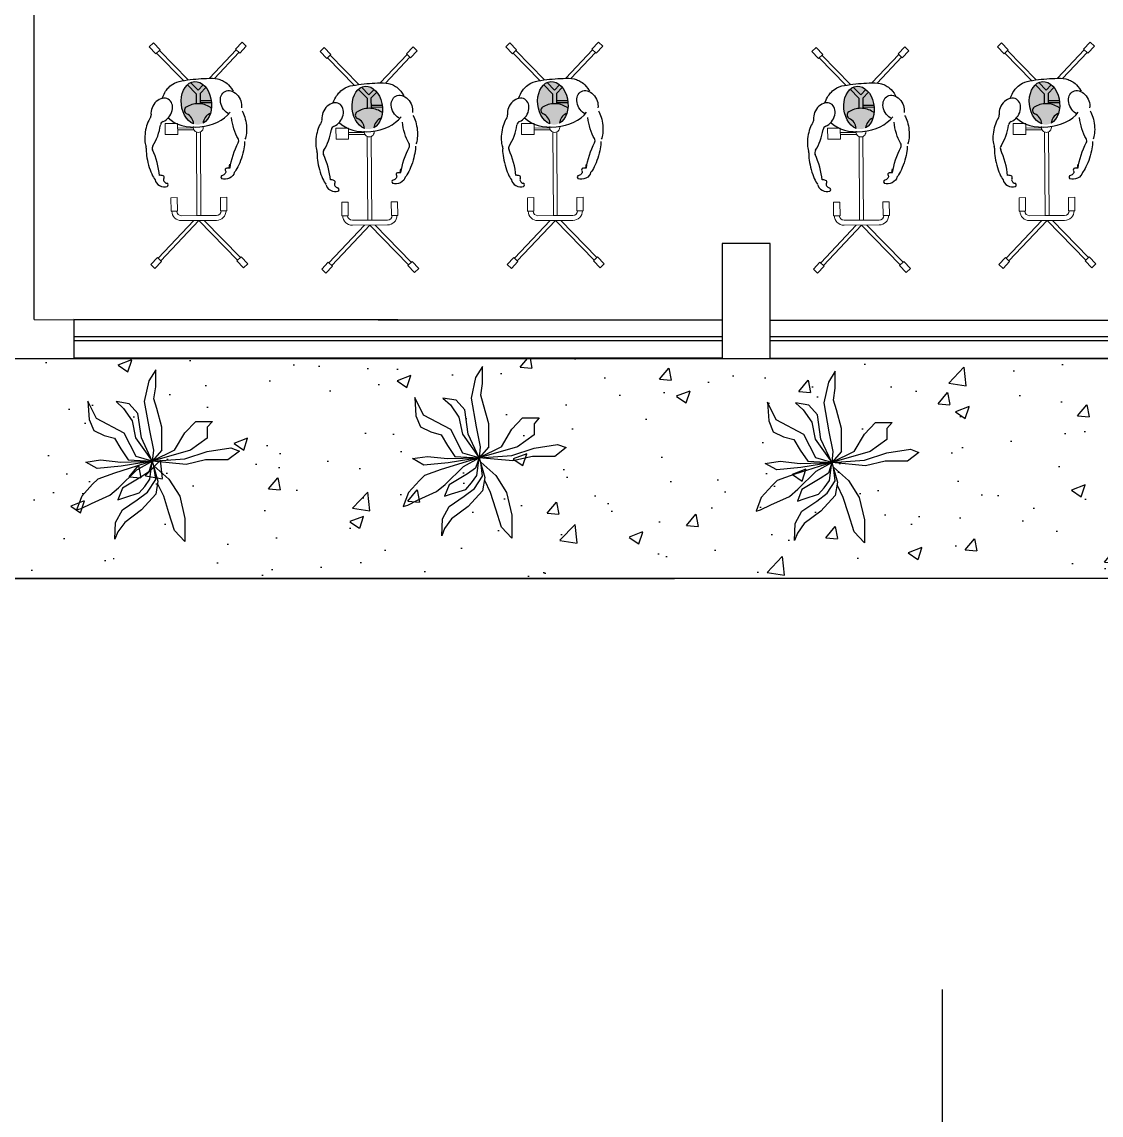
# Model space of a CAD drawing. Header units: metres. Extents: x -525 to 413, y -37 to 272.
# Drawn here: x 38.47 to 44.12, y 39.82 to 45.53 of the extents above; entities that cross this region are included whole.
import ezdxf

# ---------------------------------------------------------------- set-up
doc = ezdxf.new("R2010")
doc.units = ezdxf.units.M
doc.header["$MEASUREMENT"] = 0
doc.layers.get('0').update_dxf_attribs({"color": 254})
for name, color, linetype in [('arbolesss', 254, 'Continuous'), ('COLUMNA', 254, 'Continuous'), ('FIJO', 254, 'Continuous'), ('NOFIJO', 254, 'Continuous')]:
    doc.layers.add(name, color=color, linetype=linetype)
doc.layers.add('muebles', color=254, linetype='Continuous', lineweight=5)
doc.layers.add('ventanas', color=254, linetype='Continuous', lineweight=30)

# ---------------------------------------------------------------- blocks, each defined once
blk = doc.blocks.new('plantas 1')
for p, q in [((309.239, 154.758), (309.167, 154.643)), ((309.239, 154.58), (309.239, 154.758)), ((309.167, 154.643), (309.119, 154.427)), ((309.221, 154.456), (309.239, 154.58)), ((308.621, 154.249), (308.531, 154.432)), ((308.531, 154.432), (308.543, 154.24)), ((308.963, 154.403), (308.825, 154.427)), ((308.825, 154.427), (308.903, 154.355)), ((309.119, 154.427), (309.173, 154.124)), ((309.251, 154.355), (309.221, 154.456)), ((308.903, 154.355), (308.993, 154.225)), ((309.053, 154.302), (308.963, 154.403)), ((309.305, 154.158), (309.251, 154.355)), ((308.543, 154.24), (308.591, 154.124)), ((308.909, 154.096), (308.621, 154.249)), ((308.993, 154.225), (309.029, 154.048)), ((309.089, 154.048), (309.053, 154.302)), ((309.545, 154.1), (309.659, 154.22)), ((309.659, 154.22), (309.833, 154.22)), ((309.833, 154.22), (309.779, 154.158)), ((308.591, 154.124), (308.699, 154.072)), ((309.035, 153.851), (308.909, 154.096)), ((309.173, 154.124), (309.215, 153.918)), ((309.305, 153.918), (309.305, 154.158)), ((309.437, 153.918), (309.545, 154.1)), ((309.779, 154.158), (309.779, 154.043)), ((308.699, 154.072), (308.807, 154.043)), ((308.807, 154.043), (308.873, 153.932)), ((309.029, 154.048), (309.203, 153.803)), ((309.203, 153.803), (309.089, 154.048)), ((309.779, 154.043), (309.605, 153.918)), ((308.873, 153.932), (308.951, 153.817)), ((309.203, 153.803), (309.035, 153.851)), ((309.305, 153.918), (309.203, 153.803)), ((309.215, 153.918), (309.203, 153.803)), ((309.437, 153.918), (309.203, 153.803)), ((309.605, 153.918), (309.203, 153.803)), ((309.545, 153.827), (309.779, 153.904)), ((309.779, 153.904), (310.025, 153.942)), ((310.115, 153.908), (309.995, 153.817)), ((310.025, 153.942), (310.115, 153.908)), ((308.507, 153.793), (308.663, 153.817)), ((308.627, 153.726), (308.507, 153.793)), ((308.879, 153.75), (308.627, 153.726)), ((308.663, 153.817), (308.873, 153.793)), ((309.203, 153.803), (308.807, 153.678)), ((308.873, 153.793), (309.203, 153.803)), ((309.203, 153.803), (308.879, 153.75)), ((308.951, 153.817), (309.203, 153.803)), ((309.041, 153.712), (309.203, 153.803)), ((309.203, 153.803), (309.167, 153.692)), ((309.179, 153.616), (309.203, 153.803)), ((309.203, 153.803), (309.545, 153.827)), ((309.203, 153.803), (309.263, 153.596)), ((309.557, 153.769), (309.203, 153.803)), ((309.239, 153.611), (309.221, 153.755)), ((309.221, 153.755), (309.377, 153.616)), ((309.761, 153.817), (309.557, 153.769)), ((309.995, 153.817), (309.761, 153.817)), ((308.807, 153.678), (308.633, 153.616)), ((308.849, 153.524), (309.041, 153.712)), ((309.083, 153.635), (308.891, 153.52)), ((309.167, 153.692), (309.083, 153.635)), ((308.579, 153.563), (308.465, 153.438)), ((308.633, 153.616), (308.579, 153.563)), ((308.759, 153.448), (308.849, 153.524)), ((308.891, 153.52), (308.843, 153.4)), ((309.065, 153.472), (309.125, 153.539)), ((309.125, 153.539), (309.179, 153.616)), ((309.155, 153.481), (309.239, 153.611)), ((309.263, 153.596), (309.239, 153.457)), ((309.323, 153.438), (309.263, 153.563)), ((309.377, 153.616), (309.491, 153.438)), ((308.465, 153.438), (308.411, 153.294)), ((308.567, 153.361), (308.759, 153.448)), ((308.843, 153.4), (308.915, 153.424)), ((308.891, 153.294), (309.047, 153.4)), ((308.915, 153.424), (309.065, 153.472)), ((309.047, 153.4), (309.155, 153.481)), ((309.239, 153.457), (309.089, 153.294)), ((309.377, 153.265), (309.323, 153.438)), ((309.491, 153.438), (309.545, 153.203)), ((308.411, 153.294), (308.459, 153.308)), ((308.459, 153.308), (308.567, 153.361)), ((308.819, 153.164), (308.891, 153.294)), ((309.089, 153.294), (308.915, 153.164)), ((308.813, 152.987), (308.819, 153.164)), ((308.915, 153.164), (308.843, 153.064)), ((309.437, 153.078), (309.377, 153.265)), ((309.545, 153.203), (309.545, 152.963)), ((308.843, 153.064), (308.813, 152.987)), ((309.545, 152.963), (309.437, 153.078))]:
    blk.add_line(p, q)

msp = doc.modelspace()

# ---------------------------------------------------------------- hatches: boundary and pattern name
at = {"linetype": 'Continuous'}
h = msp.add_hatch(color=9, dxfattribs=at)
edge = h.paths.add_edge_path()
edge.add_ellipse((39.3846, 45.1056), major_axis=(-0.0135, 0.1121), ratio=0.700346, start_angle=0, end_angle=360, ccw=False)
h = msp.add_hatch(color=9, dxfattribs=at)
edge = h.paths.add_edge_path()
edge.add_ellipse((41.2487, 45.1056), major_axis=(-0.0135, 0.1121), ratio=0.700346, start_angle=0, end_angle=360, ccw=False)
h = msp.add_hatch(color=9, dxfattribs=at)
edge = h.paths.add_edge_path()
edge.add_ellipse((43.8204, 45.1056), major_axis=(-0.0135, 0.1121), ratio=0.700346, start_angle=0, end_angle=360, ccw=False)
h = msp.add_hatch(color=9, dxfattribs=at)
edge = h.paths.add_edge_path()
edge.add_ellipse((40.2785, 45.0815), major_axis=(-0.0135, 0.1121), ratio=0.700346, start_angle=0, end_angle=360, ccw=False)
h = msp.add_hatch(color=9, dxfattribs=at)
edge = h.paths.add_edge_path()
edge.add_ellipse((42.8502, 45.0815), major_axis=(-0.0135, 0.1121), ratio=0.700346, start_angle=0, end_angle=360, ccw=False)
at = {"ltscale": 0.02, "true_color": 0x136734}
h = msp.add_hatch(dxfattribs=at)
h.set_pattern_fill('AR-CONC', color=116, scale=0.004)
h.set_pattern_definition([(50, (-1586.5108, -2595.13444), (0.72873868, -0.06375634), [0.0762, -0.8382]), (355, (-1586.5108, -2595.13444), (-0.14097369, 0.76422738), [0.06096, -0.67056234]), (100.451445, (-1586.4501, -2595.13976), (0.58776499, 0.700471), [0.06476004, -0.71236098]), (46.1842, (-1586.5108, -2594.9312), (1.08431616, -0.1681693), [0.1143, -1.2573]), (96.635558, (-1586.4205, -2594.9453), (0.94961654, 0.9897045), [0.0971401, -1.06854243]), (351.18415, (-1586.5108, -2594.9312), (0.94961654, 0.9897045), [0.09143987, -1.00583893]), (21, (-1586.4092, -2594.98204), (0.60645757, -0.40906079), [0.0762, -0.8382]), (326, (-1586.4092, -2594.98204), (0.24720811, 0.73675186), [0.06096, -0.67056]), (71.451445, (-1586.3587, -2595.0161), (0.85366568, 0.32769108), [0.06476004, -0.71235975]), (37.5, (-1586.51082, -2595.13444), (0.012354413, 0.338220155), [0, -0.662432, 0, -0.68072, 0, -0.6731]), (7.5, (-1586.51082, -2595.13444), (0.26727865, 0.4007223), [0, -0.388112, 0, -0.647192, 0, -0.25654]), (327.5, (-1586.7374, -2595.13444), (0.54236238, -0.022914976), [0, -0.254, 0, -0.79248, 0, -1.05156]), (317.5, (-1586.839, -2595.13444), (0.592516726, 0.101705964), [0, -0.3302, 0, -0.526288, 0, -0.74676])])
h.paths.add_polyline_path([(38.386, 43.7712), (38.386, 42.6203), (49.385, 42.6203), (49.3853, 43.7712)])

# ---------------------------------------------------------------- linework, layer by layer
at = {"ltscale": 0.02}
for p, q in [((38.5361, 43.9744), (38.5378, 59.4714)), ((38.386, 42.6203), (41.886, 42.6203))]:
    msp.add_line(p, q, dxfattribs=at)
for p, q in [((38.5361, 43.9744), (42.1353, 43.9712)), ((42.3853, 43.971), (49.3853, 43.9651))]:
    msp.add_line(p, q)
at = {"ltscale": 0.015}
msp.add_line((38.7435, 43.9742), (38.7435, 43.7715), dxfattribs=at)
at = {"ltscale": 0.02}
msp.add_lwpolyline([(38.386, 43.7712), (49.3853, 43.7712), (49.385, 42.6203), (38.386, 42.6203)], close=True, dxfattribs=at)
msp.add_lwpolyline([(42.1353, 43.7712), (42.3853, 43.7712)], dxfattribs=at)
at = {"color": 9, "linetype": 'Continuous'}
for centre, radius, start, end in [((39.1251, 45.0416), 0.0225, 324.7199, 7.4502), ((40.9893, 45.0416), 0.0225, 324.7199, 7.4502), ((43.561, 45.0416), 0.0225, 324.7199, 7.4502), ((39.2188, 44.9883), 0.0225, 112.2493, 172.4843), ((40.0191, 45.0175), 0.0225, 324.7199, 7.4502), ((40.1128, 44.9642), 0.0225, 112.2493, 172.4843), ((41.083, 44.9883), 0.0225, 112.2493, 172.4843), ((42.5908, 45.0175), 0.0225, 324.7199, 7.4502), ((42.6845, 44.9642), 0.0225, 112.2493, 172.4843), ((43.6547, 44.9883), 0.0225, 112.2493, 172.4843), ((39.1003, 44.8725), 0.0225, 353.4022, 22.8355), ((39.1757, 44.8705), 0.0225, 145.6933, 205.449), ((39.5832, 44.9084), 0.0225, 331.6884, 31.4441), ((40.4772, 44.8843), 0.0225, 331.6884, 31.4441), ((40.9645, 44.8725), 0.0225, 353.4022, 22.8355), ((41.0399, 44.8705), 0.0225, 145.6933, 205.449), ((41.4474, 44.9084), 0.0225, 331.6884, 31.4441), ((43.0489, 44.8843), 0.0225, 331.6884, 31.4441), ((43.5362, 44.8725), 0.0225, 353.4022, 22.8355), ((43.6116, 44.8705), 0.0225, 145.6933, 205.449), ((44.0191, 44.9084), 0.0225, 331.6884, 31.4441), ((39.9943, 44.8483), 0.0225, 353.4022, 22.8355), ((40.0697, 44.8464), 0.0225, 145.6933, 205.449), ((42.566, 44.8483), 0.0225, 353.4022, 22.8355), ((42.6414, 44.8464), 0.0225, 145.6933, 205.449), ((39.544, 44.7569), 0.009, 104.8108, 214.194), ((41.4082, 44.7569), 0.009, 104.8108, 214.194), ((43.9799, 44.7569), 0.009, 104.8108, 214.194), ((39.2073, 44.7172), 0.009, 322.9434, 72.3266), ((39.5216, 44.7185), 0.009, 97.6518, 244.5451), ((40.1013, 44.693), 0.009, 322.9434, 72.3266), ((40.4156, 44.6944), 0.009, 97.6518, 244.5451), ((40.438, 44.7327), 0.009, 104.8108, 214.194), ((41.0715, 44.7172), 0.009, 322.9434, 72.3266), ((41.3858, 44.7185), 0.009, 97.6518, 244.5451), ((42.673, 44.693), 0.009, 322.9434, 72.3266), ((42.9873, 44.6944), 0.009, 97.6518, 244.5451), ((43.0097, 44.7327), 0.009, 104.8108, 214.194), ((43.6432, 44.7172), 0.009, 322.9434, 72.3266), ((43.9575, 44.7185), 0.009, 97.6518, 244.5451), ((39.2278, 44.6778), 0.009, 292.5923, 79.4856), ((40.1217, 44.6536), 0.009, 292.5923, 79.4856), ((41.092, 44.6778), 0.009, 292.5923, 79.4856), ((42.6934, 44.6536), 0.009, 292.5923, 79.4856), ((43.6637, 44.6778), 0.009, 292.5923, 79.4856)]:
    msp.add_arc(centre, radius, start, end, dxfattribs=at)
at = {"color": 9, "linetype": 'Continuous', "extrusion": (0, 0, -1)}
for centre, major_axis, ratio, start_param, end_param in [((39.3846, 45.1056), (-0.0135, 0.1121), 0.700346, 3.498489, 9.144526), ((41.2487, 45.1056), (-0.0135, 0.1121), 0.700346, 3.498489, 9.144526), ((43.8204, 45.1056), (-0.0135, 0.1121), 0.700346, 3.498489, 9.144526), ((39.5656, 45.1072), (-0.0331, 0.0588), 0.760418, 3.95884, 8.683136), ((40.2785, 45.0815), (-0.0135, 0.1121), 0.700346, 3.498489, 9.144526), ((40.4595, 45.083), (-0.0331, 0.0588), 0.760418, 3.95884, 8.683136), ((41.4297, 45.1072), (-0.0331, 0.0588), 0.760418, 3.95884, 8.683136), ((42.8502, 45.0815), (-0.0135, 0.1121), 0.700346, 3.498489, 9.144526), ((43.0312, 45.083), (-0.0331, 0.0588), 0.760418, 3.95884, 8.683136), ((44.0014, 45.1072), (-0.0331, 0.0588), 0.760418, 3.95884, 8.683136), ((39.6113, 44.9921), (-0.0118, 0.0899), 0.376057, 0.680134, 2.619697), ((40.5052, 44.9679), (-0.0118, 0.0899), 0.376057, 0.680134, 2.619697), ((41.4754, 44.9921), (-0.0118, 0.0899), 0.376057, 0.680134, 2.619697), ((43.0769, 44.9679), (-0.0118, 0.0899), 0.376057, 0.680134, 2.619697), ((44.0471, 44.9921), (-0.0118, 0.0899), 0.376057, 0.680134, 2.619697), ((39.6113, 44.9921), (-0.0265, 0.0996), 0.3457, 4.001716, 5.193144), ((40.5052, 44.9679), (-0.0265, 0.0996), 0.3457, 4.001716, 5.193144), ((41.4754, 44.9921), (-0.0265, 0.0996), 0.3457, 4.001716, 5.193144), ((43.0769, 44.9679), (-0.0265, 0.0996), 0.3457, 4.001716, 5.193144), ((44.0471, 44.9921), (-0.0265, 0.0996), 0.3457, 4.001716, 5.193144), ((39.5998, 44.8293), (0.0338, 0.1013), 0.221383, 3.977498, 5.377648), ((39.5998, 44.8293), (0.0295, 0.0924), 0.233809, 0.537279, 2.698631), ((40.4938, 44.8052), (0.0338, 0.1013), 0.221383, 3.977498, 5.377648), ((40.4938, 44.8052), (0.0295, 0.0924), 0.233809, 0.537279, 2.698631), ((41.464, 44.8293), (0.0338, 0.1013), 0.221383, 3.977498, 5.377648), ((41.464, 44.8293), (0.0295, 0.0924), 0.233809, 0.537279, 2.698631), ((43.0655, 44.8052), (0.0338, 0.1013), 0.221383, 3.977498, 5.377648), ((43.0655, 44.8052), (0.0295, 0.0924), 0.233809, 0.537279, 2.698631), ((44.0357, 44.8293), (0.0338, 0.1013), 0.221383, 3.977498, 5.377648), ((44.0357, 44.8293), (0.0295, 0.0924), 0.233809, 0.537279, 2.698631), ((39.5228, 44.7417), (0.0133, 0.0107), 0.730846, 0.057526, 2.259821), ((39.544, 44.7373), (0.0369, 0.0165), 0.68048, -1.335876, -0.83476), ((41.387, 44.7417), (0.0133, 0.0107), 0.730846, 0.057526, 2.259821), ((41.4082, 44.7373), (0.0369, 0.0165), 0.68048, -1.335876, -0.83476), ((43.9587, 44.7417), (0.0133, 0.0107), 0.730846, 0.057526, 2.259821), ((43.9799, 44.7373), (0.0369, 0.0165), 0.68048, -1.335876, -0.83476), ((39.544, 44.7373), (0.0369, 0.0165), 0.68048, 0.391433, 2.615368), ((40.438, 44.7131), (0.0369, 0.0165), 0.68048, 0.391433, 2.615368), ((40.4168, 44.7176), (0.0133, 0.0107), 0.730846, 0.057526, 2.259821), ((40.438, 44.7131), (0.0369, 0.0165), 0.68048, -1.335876, -0.83476), ((41.4082, 44.7373), (0.0369, 0.0165), 0.68048, 0.391433, 2.615368), ((43.0097, 44.7131), (0.0369, 0.0165), 0.68048, 0.391433, 2.615368), ((42.9885, 44.7176), (0.0133, 0.0107), 0.730846, 0.057526, 2.259821), ((43.0097, 44.7131), (0.0369, 0.0165), 0.68048, -1.335876, -0.83476), ((43.9799, 44.7373), (0.0369, 0.0165), 0.68048, 0.391433, 2.615368)]:
    msp.add_ellipse(centre, major_axis=major_axis, ratio=ratio, start_param=start_param, end_param=end_param, dxfattribs=at)
at = {"color": 9, "linetype": 'Continuous'}
for centre, major_axis, ratio, start_param, end_param in [((39.2033, 45.0681), (0.036, 0.0571), 0.760418, 3.95884, 8.683136), ((40.0973, 45.044), (0.036, 0.0571), 0.760418, 3.95884, 8.683136), ((41.0675, 45.0681), (0.036, 0.0571), 0.760418, 3.95884, 8.683136), ((42.6689, 45.044), (0.036, 0.0571), 0.760418, 3.95884, 8.683136), ((43.6392, 45.0681), (0.036, 0.0571), 0.760418, 3.95884, 8.683136), ((39.3954, 45.1069), (0.1872, 0.0225), 0.668353, 3.630515, 5.710659), ((41.2595, 45.1069), (0.1872, 0.0225), 0.668353, 3.630515, 5.710659), ((43.8312, 45.1069), (0.1872, 0.0225), 0.668353, 3.630515, 5.710659), ((39.1519, 44.9554), (0.0163, 0.0892), 0.376057, 0.680134, 2.619697), ((39.1519, 44.9554), (0.0314, 0.0982), 0.3457, 4.001716, 5.193144), ((40.0459, 44.9313), (0.0163, 0.0892), 0.376057, 0.680134, 2.619697), ((40.2893, 45.0828), (0.1872, 0.0225), 0.668353, 3.630515, 5.710659), ((41.0161, 44.9554), (0.0163, 0.0892), 0.376057, 0.680134, 2.619697), ((41.0161, 44.9554), (0.0314, 0.0982), 0.3457, 4.001716, 5.193144), ((42.6176, 44.9313), (0.0163, 0.0892), 0.376057, 0.680134, 2.619697), ((42.861, 45.0828), (0.1872, 0.0225), 0.668353, 3.630515, 5.710659), ((43.5878, 44.9554), (0.0163, 0.0892), 0.376057, 0.680134, 2.619697), ((43.5878, 44.9554), (0.0314, 0.0982), 0.3457, 4.001716, 5.193144), ((40.0459, 44.9313), (0.0314, 0.0982), 0.3457, 4.001716, 5.193144), ((42.6176, 44.9313), (0.0314, 0.0982), 0.3457, 4.001716, 5.193144), ((39.1552, 44.7923), (-0.0248, 0.0937), 0.233809, 0.537279, 2.698631), ((41.0194, 44.7923), (-0.0248, 0.0937), 0.233809, 0.537279, 2.698631), ((43.5911, 44.7923), (-0.0248, 0.0937), 0.233809, 0.537279, 2.698631), ((39.1552, 44.7923), (-0.0287, 0.1028), 0.221383, 3.977498, 5.377648), ((40.0492, 44.7682), (-0.0248, 0.0937), 0.233809, 0.537279, 2.698631), ((40.0492, 44.7682), (-0.0287, 0.1028), 0.221383, 3.977498, 5.377648), ((41.0194, 44.7923), (-0.0287, 0.1028), 0.221383, 3.977498, 5.377648), ((42.6209, 44.7682), (-0.0248, 0.0937), 0.233809, 0.537279, 2.698631), ((42.6209, 44.7682), (-0.0287, 0.1028), 0.221383, 3.977498, 5.377648), ((43.5911, 44.7923), (-0.0287, 0.1028), 0.221383, 3.977498, 5.377648), ((39.2063, 44.6976), (-0.0361, 0.0183), 0.68048, 0.391433, 2.615368), ((39.2063, 44.6976), (-0.0361, 0.0183), 0.68048, -1.335876, -0.83476), ((39.2277, 44.701), (-0.0127, 0.0113), 0.730846, 0.057526, 2.259821), ((40.1003, 44.6735), (-0.0361, 0.0183), 0.68048, -1.335876, -0.83476), ((41.0705, 44.6976), (-0.0361, 0.0183), 0.68048, 0.391433, 2.615368), ((41.0705, 44.6976), (-0.0361, 0.0183), 0.68048, -1.335876, -0.83476), ((41.0919, 44.701), (-0.0127, 0.0113), 0.730846, 0.057526, 2.259821), ((42.672, 44.6735), (-0.0361, 0.0183), 0.68048, -1.335876, -0.83476), ((43.6422, 44.6976), (-0.0361, 0.0183), 0.68048, 0.391433, 2.615368), ((43.6422, 44.6976), (-0.0361, 0.0183), 0.68048, -1.335876, -0.83476), ((43.6636, 44.701), (-0.0127, 0.0113), 0.730846, 0.057526, 2.259821), ((40.1003, 44.6735), (-0.0361, 0.0183), 0.68048, 0.391433, 2.615368), ((40.1217, 44.6769), (-0.0127, 0.0113), 0.730846, 0.057526, 2.259821), ((42.672, 44.6735), (-0.0361, 0.0183), 0.68048, 0.391433, 2.615368), ((42.6934, 44.6769), (-0.0127, 0.0113), 0.730846, 0.057526, 2.259821)]:
    msp.add_ellipse(centre, major_axis=major_axis, ratio=ratio, start_param=start_param, end_param=end_param, dxfattribs=at)
for points in [[(39.205, 45.13), (39.2199, 45.1653), (39.2349, 45.1834), (39.2699, 45.2155), (39.3469, 45.2294), (39.422, 45.2351), (39.4891, 45.2364), (39.5216, 45.2235), (39.5528, 45.2074), (39.5761, 45.1681)], [(40.0989, 45.1059), (40.1139, 45.1412), (40.1289, 45.1592), (40.1638, 45.1913), (40.2409, 45.2053), (40.3159, 45.211), (40.3831, 45.2123), (40.4155, 45.1993), (40.4468, 45.1832), (40.4701, 45.144)], [(41.0691, 45.13), (41.0841, 45.1653), (41.0991, 45.1834), (41.134, 45.2155), (41.2111, 45.2294), (41.2861, 45.2351), (41.3533, 45.2364), (41.3857, 45.2235), (41.417, 45.2074), (41.4403, 45.1681)], [(42.6706, 45.1059), (42.6856, 45.1412), (42.7006, 45.1592), (42.7355, 45.1913), (42.8126, 45.2053), (42.8876, 45.211), (42.9548, 45.2123), (42.9872, 45.1993), (43.0185, 45.1832), (43.0418, 45.144)], [(43.6408, 45.13), (43.6558, 45.1653), (43.6708, 45.1834), (43.7057, 45.2155), (43.7828, 45.2294), (43.8578, 45.2351), (43.925, 45.2364), (43.9574, 45.2235), (43.9887, 45.2074), (44.012, 45.1681)]]:
    msp.add_open_spline(points, degree=3, knots=[0.0184162, 0.0184162, 0.0184162, 0.0184162, 0.0807454, 0.1249742, 0.1827895, 0.3115822, 0.3833877, 0.4196443, 0.4709363, 0.4709363, 0.4709363, 0.4709363], dxfattribs=at)
at = {"layer": 'COLUMNA', "ltscale": 0.2}
msp.add_line((43.2853, 40.4727), (43.2853, 36.1184), dxfattribs=at)
at = {"layer": 'FIJO', "color": 9}
for p, q in [((39.5566, 44.7673), (39.5602, 44.7859)), ((40.4505, 44.7432), (40.4542, 44.7617)), ((41.4207, 44.7673), (41.4244, 44.7859)), ((43.0222, 44.7432), (43.0259, 44.7617)), ((43.9924, 44.7673), (43.9961, 44.7859))]:
    msp.add_line(p, q, dxfattribs=at)
at = {"layer": 'muebles', "color": 9}
for p, q in [((39.1381, 45.3995), (39.1596, 45.4205)), ((39.1381, 45.3995), (39.173, 45.3637)), ((39.1596, 45.4205), (39.1945, 45.3846)), ((39.173, 45.3637), (39.1945, 45.3846)), ((39.1909, 45.3811), (39.3409, 45.2271)), ((39.5928, 45.3839), (39.4523, 45.2354)), ((39.6236, 45.4237), (39.5892, 45.3873)), ((39.611, 45.3667), (39.5892, 45.3873)), ((39.6453, 45.403), (39.611, 45.3667)), ((39.6453, 45.403), (39.6236, 45.4237)), ((40.0321, 45.3754), (40.0536, 45.3963)), ((40.0536, 45.3963), (40.0885, 45.3605)), ((40.5175, 45.3995), (40.4832, 45.3632)), ((40.5393, 45.3789), (40.5049, 45.3426)), ((40.5393, 45.3789), (40.5175, 45.3995)), ((41.0023, 45.3995), (41.0238, 45.4205)), ((41.0023, 45.3995), (41.0372, 45.3637)), ((41.0238, 45.4205), (41.0587, 45.3846)), ((41.0372, 45.3637), (41.0587, 45.3846)), ((41.0551, 45.3811), (41.205, 45.2271)), ((41.457, 45.3839), (41.3164, 45.2354)), ((41.4877, 45.4237), (41.4534, 45.3873)), ((41.4751, 45.3667), (41.4534, 45.3873)), ((41.5095, 45.403), (41.4751, 45.3667)), ((41.5095, 45.403), (41.4877, 45.4237)), ((42.6038, 45.3754), (42.6253, 45.3963)), ((42.6253, 45.3963), (42.6602, 45.3605)), ((43.0892, 45.3995), (43.0548, 45.3632)), ((43.111, 45.3789), (43.0766, 45.3426)), ((43.111, 45.3789), (43.0892, 45.3995)), ((43.574, 45.3995), (43.5955, 45.4205)), ((43.574, 45.3995), (43.6089, 45.3637)), ((43.5955, 45.4205), (43.6304, 45.3846)), ((43.6089, 45.3637), (43.6304, 45.3846)), ((43.6268, 45.3811), (43.7767, 45.2271)), ((44.0287, 45.3839), (43.8881, 45.2354)), ((44.0594, 45.4237), (44.0251, 45.3873)), ((44.0468, 45.3667), (44.0251, 45.3873)), ((44.0812, 45.403), (44.0468, 45.3667)), ((44.0812, 45.403), (44.0594, 45.4237)), ((39.1766, 45.3672), (39.3164, 45.2235)), ((39.6073, 45.3702), (39.4792, 45.2348)), ((40.0321, 45.3754), (40.067, 45.3396)), ((40.067, 45.3396), (40.0885, 45.3605)), ((40.0706, 45.3431), (40.2104, 45.1994)), ((40.0849, 45.357), (40.2348, 45.2029)), ((40.4868, 45.3598), (40.3462, 45.2113)), ((40.5013, 45.346), (40.3732, 45.2107)), ((40.5049, 45.3426), (40.4832, 45.3632)), ((41.0408, 45.3672), (41.1806, 45.2235)), ((41.4715, 45.3702), (41.3434, 45.2348)), ((42.6038, 45.3754), (42.6387, 45.3396)), ((42.6387, 45.3396), (42.6602, 45.3605)), ((42.6423, 45.3431), (42.7821, 45.1994)), ((42.6566, 45.357), (42.8065, 45.2029)), ((43.0585, 45.3598), (42.9179, 45.2113)), ((43.073, 45.346), (42.9449, 45.2107)), ((43.0766, 45.3426), (43.0548, 45.3632)), ((43.6125, 45.3672), (43.7523, 45.2235)), ((44.0432, 45.3702), (43.9151, 45.2348)), ((39.2867, 44.9754), (39.3697, 44.976)), ((39.2867, 44.9651), (39.372, 44.9657)), ((39.3845, 44.9547), (39.3875, 44.5177)), ((39.4052, 44.955), (39.4082, 44.5179)), ((40.1806, 44.9513), (40.2637, 44.9519)), ((40.1807, 44.941), (40.266, 44.9416)), ((40.2785, 44.9306), (40.2815, 44.4936)), ((40.2991, 44.9309), (40.3021, 44.4938)), ((41.1508, 44.9754), (41.2339, 44.976)), ((41.1509, 44.9651), (41.2362, 44.9657)), ((41.2487, 44.9547), (41.2517, 44.5177)), ((41.2693, 44.955), (41.2723, 44.5179)), ((42.7523, 44.9513), (42.8354, 44.9519)), ((42.7524, 44.941), (42.8377, 44.9416)), ((42.8502, 44.9306), (42.8532, 44.4936)), ((42.8708, 44.9309), (42.8738, 44.4938)), ((43.7225, 44.9754), (43.8056, 44.976)), ((43.7226, 44.9651), (43.8079, 44.9657)), ((43.8204, 44.9547), (43.8234, 44.5177)), ((43.841, 44.955), (43.844, 44.5179)), ((39.2514, 44.6112), (39.2846, 44.6114)), ((39.2519, 44.541), (39.2514, 44.6112)), ((39.2846, 44.6114), (39.2851, 44.5412)), ((39.543, 44.6132), (39.5098, 44.6129)), ((39.5098, 44.6129), (39.5103, 44.5428)), ((39.5435, 44.543), (39.543, 44.6132)), ((40.1453, 44.587), (40.1786, 44.5873)), ((40.1458, 44.5169), (40.1453, 44.587)), ((40.1786, 44.5873), (40.1791, 44.5171)), ((40.437, 44.589), (40.4037, 44.5888)), ((40.4037, 44.5888), (40.4042, 44.5187)), ((40.4375, 44.5189), (40.437, 44.589)), ((41.1155, 44.6112), (41.1488, 44.6114)), ((41.116, 44.541), (41.1155, 44.6112)), ((41.1488, 44.6114), (41.1493, 44.5412)), ((41.4072, 44.6132), (41.374, 44.6129)), ((41.374, 44.6129), (41.3744, 44.5428)), ((41.4077, 44.543), (41.4072, 44.6132)), ((42.717, 44.587), (42.7503, 44.5873)), ((42.7175, 44.5169), (42.717, 44.587)), ((42.7503, 44.5873), (42.7508, 44.5171)), ((43.0087, 44.589), (42.9754, 44.5888)), ((42.9754, 44.5888), (42.9759, 44.5187)), ((43.0092, 44.5189), (43.0087, 44.589)), ((43.6872, 44.6112), (43.7205, 44.6114)), ((43.6877, 44.541), (43.6872, 44.6112)), ((43.7205, 44.6114), (43.721, 44.5412)), ((43.9789, 44.6132), (43.9456, 44.6129)), ((43.9456, 44.6129), (43.9461, 44.5428)), ((43.9794, 44.543), (43.9789, 44.6132)), ((39.2519, 44.541), (39.2851, 44.5412)), ((39.5435, 44.543), (39.5103, 44.5428)), ((41.116, 44.541), (41.1493, 44.5412)), ((41.4077, 44.543), (41.3744, 44.5428)), ((43.6877, 44.541), (43.721, 44.5412)), ((43.9794, 44.543), (43.9461, 44.5428)), ((39.184, 44.295), (39.3703, 44.4918)), ((39.1985, 44.2813), (39.398, 44.492)), ((39.3062, 44.4914), (39.4899, 44.4927)), ((39.4899, 44.4927), (39.3062, 44.4914)), ((39.4894, 44.5184), (39.3063, 44.5172)), ((39.3875, 44.5177), (39.4894, 44.5184)), ((39.6004, 44.2841), (39.398, 44.492)), ((39.6148, 44.298), (39.4258, 44.4922)), ((40.078, 44.2709), (40.2643, 44.4677)), ((40.0925, 44.2571), (40.292, 44.4679)), ((40.1458, 44.5169), (40.1791, 44.5171)), ((40.3834, 44.4943), (40.2002, 44.493)), ((40.2002, 44.4673), (40.3838, 44.4685)), ((40.3838, 44.4685), (40.2002, 44.4673)), ((40.2815, 44.4936), (40.3834, 44.4943)), ((40.4944, 44.2599), (40.292, 44.4679)), ((40.5087, 44.2739), (40.3197, 44.4681)), ((40.4375, 44.5189), (40.4042, 44.5187)), ((41.0482, 44.295), (41.2345, 44.4918)), ((41.0627, 44.2813), (41.2622, 44.492)), ((41.3536, 44.5184), (41.1704, 44.5172)), ((41.1704, 44.4914), (41.354, 44.4927)), ((41.354, 44.4927), (41.1704, 44.4914)), ((41.2517, 44.5177), (41.3536, 44.5184)), ((41.4646, 44.2841), (41.2622, 44.492)), ((41.4789, 44.298), (41.2899, 44.4922)), ((42.6497, 44.2709), (42.836, 44.4677)), ((42.6642, 44.2571), (42.8637, 44.4679)), ((42.7175, 44.5169), (42.7508, 44.5171)), ((42.9551, 44.4943), (42.7719, 44.493)), ((42.7719, 44.4673), (42.9555, 44.4685)), ((42.9555, 44.4685), (42.7719, 44.4673)), ((42.8532, 44.4936), (42.9551, 44.4943)), ((43.0661, 44.2599), (42.8637, 44.4679)), ((43.0804, 44.2739), (42.8914, 44.4681)), ((43.0092, 44.5189), (42.9759, 44.5187)), ((43.6199, 44.295), (43.8062, 44.4918)), ((43.6344, 44.2813), (43.8339, 44.492)), ((43.9253, 44.5184), (43.7421, 44.5172)), ((43.7421, 44.4914), (43.9257, 44.4927)), ((43.9257, 44.4927), (43.7421, 44.4914)), ((43.8234, 44.5177), (43.9253, 44.5184)), ((44.0363, 44.2841), (43.8339, 44.492)), ((44.0506, 44.298), (43.8616, 44.4922)), ((39.146, 44.2622), (39.1804, 44.2985)), ((39.1804, 44.2985), (39.2022, 44.2778)), ((39.6183, 44.3015), (39.5968, 44.2806)), ((39.6532, 44.2657), (39.6183, 44.3015)), ((41.0102, 44.2622), (41.0446, 44.2985)), ((41.0446, 44.2985), (41.0663, 44.2778)), ((41.4825, 44.3015), (41.461, 44.2806)), ((41.5174, 44.2657), (41.4825, 44.3015)), ((43.5819, 44.2622), (43.6163, 44.2985)), ((43.6163, 44.2985), (43.638, 44.2778)), ((44.0542, 44.3015), (44.0327, 44.2806)), ((44.0891, 44.2657), (44.0542, 44.3015)), ((39.146, 44.2622), (39.1678, 44.2415)), ((39.1678, 44.2415), (39.2022, 44.2778)), ((39.6317, 44.2447), (39.5968, 44.2806)), ((39.6532, 44.2657), (39.6317, 44.2447)), ((40.04, 44.238), (40.0743, 44.2743)), ((40.04, 44.238), (40.0618, 44.2174)), ((40.0618, 44.2174), (40.0961, 44.2537)), ((40.0743, 44.2743), (40.0961, 44.2537)), ((40.5123, 44.2774), (40.4908, 44.2564)), ((40.5257, 44.2206), (40.4908, 44.2564)), ((40.5472, 44.2415), (40.5123, 44.2774)), ((40.5472, 44.2415), (40.5257, 44.2206)), ((41.0102, 44.2622), (41.032, 44.2415)), ((41.032, 44.2415), (41.0663, 44.2778)), ((41.4959, 44.2447), (41.461, 44.2806)), ((41.5174, 44.2657), (41.4959, 44.2447)), ((42.6117, 44.238), (42.646, 44.2743)), ((42.6117, 44.238), (42.6335, 44.2174)), ((42.6335, 44.2174), (42.6678, 44.2537)), ((42.646, 44.2743), (42.6678, 44.2537)), ((43.084, 44.2774), (43.0625, 44.2564)), ((43.0974, 44.2206), (43.0625, 44.2564)), ((43.1189, 44.2415), (43.084, 44.2774)), ((43.1189, 44.2415), (43.0974, 44.2206)), ((43.5819, 44.2622), (43.6037, 44.2415)), ((43.6037, 44.2415), (43.638, 44.2778)), ((44.0676, 44.2447), (44.0327, 44.2806)), ((44.0891, 44.2657), (44.0676, 44.2447))]:
    msp.add_line(p, q, dxfattribs=at)
for points in [[(39.2865, 44.9992), (39.2869, 44.9413), (39.2209, 44.9409), (39.2205, 44.9988)], [(41.1507, 44.9992), (41.1511, 44.9413), (41.0851, 44.9409), (41.0847, 44.9988)], [(43.7224, 44.9992), (43.7228, 44.9413), (43.6568, 44.9409), (43.6564, 44.9988)], [(40.1805, 44.9751), (40.1809, 44.9172), (40.1149, 44.9167), (40.1145, 44.9746)], [(42.7522, 44.9751), (42.7526, 44.9172), (42.6866, 44.9167), (42.6862, 44.9746)]]:
    msp.add_lwpolyline(points, close=True, dxfattribs=at)
for centre, radius, start, end in [((39.3945, 44.9786), 0.026, 170.1572, 270.2117), ((39.3944, 44.9786), 0.026, 270.4121, 10.4667), ((41.2587, 44.9786), 0.026, 170.1572, 270.2117), ((41.2586, 44.9786), 0.026, 270.4121, 10.4667), ((43.8304, 44.9786), 0.026, 170.1572, 270.2117), ((43.8303, 44.9786), 0.026, 270.4121, 10.4667), ((40.2885, 44.9545), 0.026, 170.1572, 270.2117), ((40.2884, 44.9545), 0.026, 270.4121, 10.4667), ((42.8602, 44.9545), 0.026, 170.1572, 270.2117), ((42.8601, 44.9545), 0.026, 270.4121, 10.4667), ((39.3059, 44.5414), 0.05, 180.3963, 270.3963), ((39.3061, 44.5422), 0.025, 182.2035, 270.3963), ((39.4893, 44.5434), 0.025, 270.3963, 358.5892), ((39.4895, 44.5427), 0.05, 270.3963, 0.3963), ((41.17, 44.5414), 0.05, 180.3963, 270.3963), ((41.1703, 44.5422), 0.025, 182.2035, 270.3963), ((41.3534, 44.5434), 0.025, 270.3963, 358.5892), ((41.3537, 44.5427), 0.05, 270.3963, 0.3963), ((43.7417, 44.5414), 0.05, 180.3963, 270.3963), ((43.742, 44.5422), 0.025, 182.2035, 270.3963), ((43.9251, 44.5434), 0.025, 270.3963, 358.5892), ((43.9254, 44.5427), 0.05, 270.3963, 0.3963), ((40.1998, 44.5173), 0.05, 180.3963, 270.3963), ((40.2001, 44.518), 0.025, 182.2035, 270.3963), ((40.3832, 44.5193), 0.025, 270.3963, 358.5892), ((40.3835, 44.5185), 0.05, 270.3963, 0.3963), ((42.7715, 44.5173), 0.05, 180.3963, 270.3963), ((42.7718, 44.518), 0.025, 182.2035, 270.3963), ((42.9549, 44.5193), 0.025, 270.3963, 358.5892), ((42.9552, 44.5185), 0.05, 270.3963, 0.3963)]:
    msp.add_arc(centre, radius, start, end, dxfattribs=at)
at = {"layer": 'NOFIJO', "color": 9}
for p, q in [((39.3545, 45.213), (39.3933, 45.1732)), ((41.2187, 45.213), (41.2575, 45.1732)), ((43.7904, 45.213), (43.8292, 45.1732)), ((39.3376, 45.2018), (39.3831, 45.155)), ((39.3831, 45.155), (39.3835, 45.1022)), ((39.4202, 45.2015), (39.3933, 45.1732)), ((39.4342, 45.1872), (39.4038, 45.1551)), ((39.4038, 45.1551), (39.4041, 45.1023)), ((40.2315, 45.1777), (40.2771, 45.1308)), ((40.2485, 45.1889), (40.2873, 45.149)), ((40.3141, 45.1774), (40.2873, 45.149)), ((40.3281, 45.1631), (40.2977, 45.131)), ((41.2017, 45.2018), (41.2473, 45.155)), ((41.2473, 45.155), (41.2477, 45.1022)), ((41.2843, 45.2015), (41.2575, 45.1732)), ((41.2984, 45.1872), (41.2679, 45.1551)), ((41.2679, 45.1551), (41.2683, 45.1023)), ((42.8032, 45.1777), (42.8488, 45.1308)), ((42.8202, 45.1889), (42.859, 45.149)), ((42.8858, 45.1774), (42.859, 45.149)), ((42.8998, 45.1631), (42.8694, 45.131)), ((43.7734, 45.2018), (43.819, 45.155)), ((43.819, 45.155), (43.8194, 45.1022)), ((43.856, 45.2015), (43.8292, 45.1732)), ((43.87, 45.1872), (43.8396, 45.1551)), ((43.8396, 45.1551), (43.84, 45.1023)), ((39.4627, 45.118), (39.404, 45.1176)), ((39.4638, 45.1077), (39.4041, 45.1073)), ((40.2771, 45.1308), (40.2775, 45.078)), ((40.2977, 45.131), (40.2981, 45.0781)), ((40.3566, 45.0939), (40.298, 45.0935)), ((41.3268, 45.118), (41.2682, 45.1176)), ((41.3279, 45.1077), (41.2683, 45.1073)), ((42.8488, 45.1308), (42.8492, 45.078)), ((42.8694, 45.131), (42.8698, 45.0781)), ((42.9283, 45.0939), (42.8697, 45.0935)), ((43.8985, 45.118), (43.8399, 45.1176)), ((43.8996, 45.1077), (43.84, 45.1073)), ((40.3577, 45.0836), (40.2981, 45.0831)), ((42.9294, 45.0836), (42.8698, 45.0831))]:
    msp.add_line(p, q, dxfattribs=at)
at = {"layer": 'NOFIJO', "ltscale": 0.02}
msp.add_lwpolyline([(42.3853, 43.7712), (42.3853, 44.3712), (42.1353, 44.3712), (42.1353, 43.7712)], dxfattribs=at)
at = {"layer": 'NOFIJO', "color": 9}
for centre, radius, start, end in [((39.3946, 44.986), 0.1167, 90.395, 123.2549), ((39.3943, 44.986), 0.1167, 57.369, 90.2289), ((41.2588, 44.986), 0.1167, 90.395, 123.2549), ((41.2584, 44.986), 0.1167, 57.369, 90.2289), ((43.8305, 44.986), 0.1167, 90.395, 123.2549), ((43.8301, 44.986), 0.1167, 57.369, 90.2289), ((39.341, 45.0676), 0.0191, 122.9095, 245.9538), ((39.308, 44.9937), 0.0619, 3.3897, 65.9538), ((39.4808, 44.9946), 0.0619, 114.6701, 174.4927), ((39.447, 45.0682), 0.0191, 294.6701, 303.91), ((39.447, 45.0682), 0.0191, 32.108, 57.7143), ((40.2349, 45.0434), 0.0191, 122.9095, 245.9538), ((40.2886, 44.9618), 0.1167, 90.395, 123.2549), ((40.2882, 44.9618), 0.1167, 57.369, 90.2289), ((40.341, 45.044), 0.0191, 32.108, 57.7143), ((41.2051, 45.0676), 0.0191, 122.9095, 245.9538), ((41.1722, 44.9937), 0.0619, 3.3897, 65.9538), ((41.345, 44.9946), 0.0619, 114.6701, 174.4927), ((41.3112, 45.0682), 0.0191, 294.6701, 303.91), ((41.3112, 45.0682), 0.0191, 32.108, 57.7143), ((42.8066, 45.0434), 0.0191, 122.9095, 245.9538), ((42.8603, 44.9618), 0.1167, 90.395, 123.2549), ((42.8599, 44.9618), 0.1167, 57.369, 90.2289), ((42.9127, 45.044), 0.0191, 32.108, 57.7143), ((43.7768, 45.0676), 0.0191, 122.9095, 245.9538), ((43.7439, 44.9937), 0.0619, 3.3897, 65.9538), ((43.9167, 44.9946), 0.0619, 114.6701, 174.4927), ((43.8829, 45.0682), 0.0191, 294.6701, 303.91), ((43.8829, 45.0682), 0.0191, 32.108, 57.7143), ((40.2019, 44.9695), 0.0619, 3.3897, 65.9538), ((40.3748, 44.9705), 0.0619, 114.6701, 174.4927), ((40.341, 45.044), 0.0191, 294.6701, 303.91), ((42.7736, 44.9695), 0.0619, 3.3897, 65.9538), ((42.9465, 44.9705), 0.0619, 114.6701, 174.4927), ((42.9127, 45.044), 0.0191, 294.6701, 303.91)]:
    msp.add_arc(centre, radius, start, end, dxfattribs=at)
at = {"layer": 'ventanas', "ltscale": 0.2}
for p, q in [((42.1353, 43.9713), (38.7435, 43.9742)), ((49.3853, 43.9651), (42.3853, 43.9711)), ((42.1353, 43.8832), (38.7435, 43.8832)), ((42.1353, 43.8632), (38.7435, 43.8632)), ((49.3853, 43.8832), (42.3853, 43.8832)), ((49.3853, 43.8632), (42.3853, 43.8632)), ((42.1353, 43.7716), (38.7435, 43.7715)), ((49.3853, 43.7712), (42.3853, 43.7712))]:
    msp.add_line(p, q, dxfattribs=at)

# ---------------------------------------------------------------- block references
at = {"layer": 'arbolesss', "xscale": 0.5, "yscale": 0.5, "zscale": 0.5}
for p in [(-113.7386, -33.6494), (-115.4479, -33.6679), (-111.8937, -33.6745)]:
    msp.add_blockref('plantas 1', p, dxfattribs=at)

doc.saveas('drawing.dxf')
